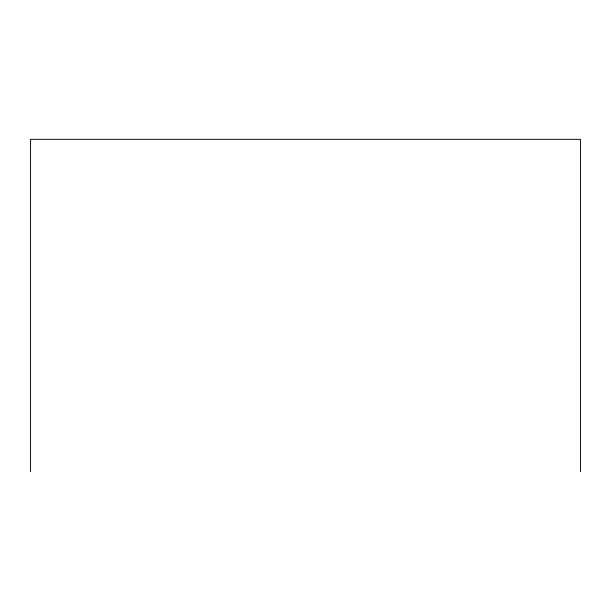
<?xml version="1.0" encoding="UTF-8"?>
<svg xmlns="http://www.w3.org/2000/svg" width="611" height="611" viewBox="0 0 611 611"><rect width="100%" height="100%" fill="white"/><g stroke="black" fill="none" stroke-linecap="round" stroke-linejoin="round"><path stroke-width="0.92" d="M580.45 471.654L580.45 139.346L30.55 139.346L30.55 471.654"/></g></svg>
